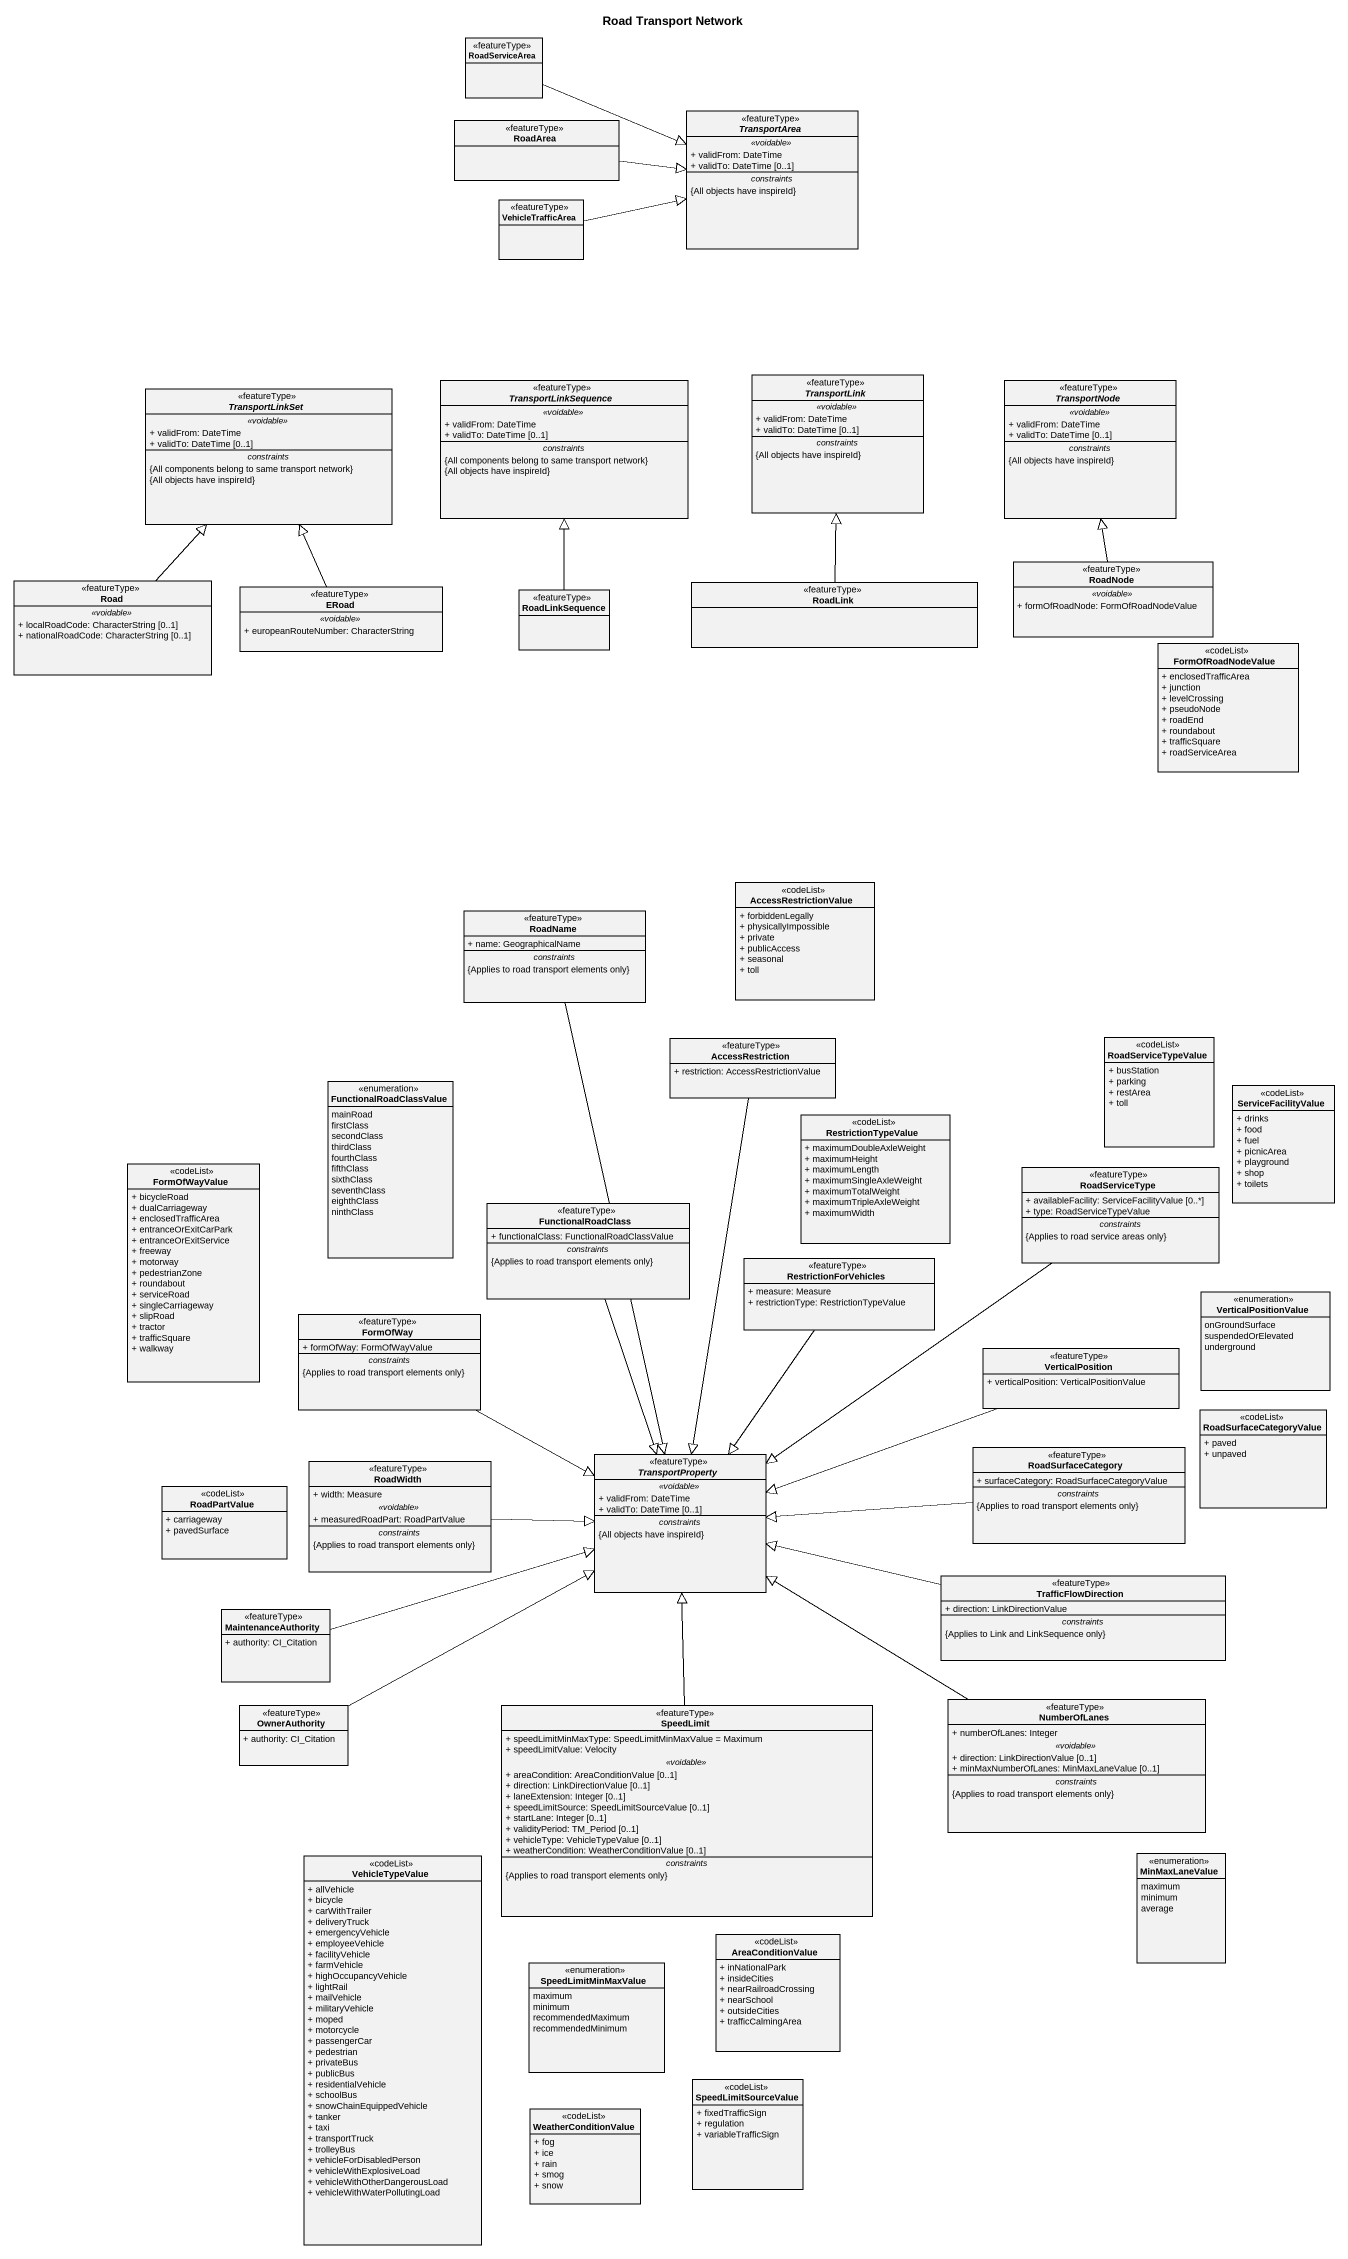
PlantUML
@startuml
title Road Transport Network
hide circle
hide empty members
skinparam classAttributeIconSize 0
class RoadServiceArea <<featureType>>
class RoadArea <<featureType>>
abstract class TransportArea <<featureType>> {
  .. <<voidable>> ..
  + validFrom: DateTime
  + validTo: DateTime [0..1]
  -- constraints --
  {All objects have inspireId}
}
class VehicleTrafficArea <<featureType>>
abstract class TransportLinkSet <<featureType>> {
  .. <<voidable>> ..
  + validFrom: DateTime
  + validTo: DateTime [0..1]
  -- constraints --
  {All components belong to same transport network}
  {All objects have inspireId}
}
abstract class TransportLinkSequence <<featureType>> {
  .. <<voidable>> ..
  + validFrom: DateTime
  + validTo: DateTime [0..1]
  -- constraints --
  {All components belong to same transport network}
  {All objects have inspireId}
}
abstract class TransportLink <<featureType>> {
  .. <<voidable>> ..
  + validFrom: DateTime
  + validTo: DateTime [0..1]
  -- constraints --
  {All objects have inspireId}
}
abstract class TransportNode <<featureType>> {
  .. <<voidable>> ..
  + validFrom: DateTime
  + validTo: DateTime [0..1]
  -- constraints --
  {All objects have inspireId}
}
class Road <<featureType>> {
  .. <<voidable>> ..
  + localRoadCode: CharacterString [0..1]
  + nationalRoadCode: CharacterString [0..1]
}
class ERoad <<featureType>> {
  .. <<voidable>> ..
  + europeanRouteNumber: CharacterString
}
class RoadLinkSequence <<featureType>>
class RoadLink <<featureType>>
class RoadNode <<featureType>> {
  .. <<voidable>> ..
  + formOfRoadNode: FormOfRoadNodeValue
}
class FormOfRoadNodeValue <<codeList>> {
  + enclosedTrafficArea
  + junction
  + levelCrossing
  + pseudoNode
  + roadEnd
  + roundabout
  + trafficSquare
  + roadServiceArea
}
class AccessRestrictionValue <<codeList>> {
  + forbiddenLegally
  + physicallyImpossible
  + private
  + publicAccess
  + seasonal
  + toll
}
class RoadName <<featureType>> {
  + name: GeographicalName
  -- constraints --
  {Applies to road transport elements only}
}
class AccessRestriction <<featureType>> {
  + restriction: AccessRestrictionValue
}
class RoadServiceTypeValue <<codeList>> {
  + busStation
  + parking
  + restArea
  + toll
}
enum FunctionalRoadClassValue {
  mainRoad
  firstClass
  secondClass
  thirdClass
  fourthClass
  fifthClass
  sixthClass
  seventhClass
  eighthClass
  ninthClass
}
class ServiceFacilityValue <<codeList>> {
  + drinks
  + food
  + fuel
  + picnicArea
  + playground
  + shop
  + toilets
}
class RestrictionTypeValue <<codeList>> {
  + maximumDoubleAxleWeight
  + maximumHeight
  + maximumLength
  + maximumSingleAxleWeight
  + maximumTotalWeight
  + maximumTripleAxleWeight
  + maximumWidth
}
class FormOfWayValue <<codeList>> {
  + bicycleRoad
  + dualCarriageway
  + enclosedTrafficArea
  + entranceOrExitCarPark
  + entranceOrExitService
  + freeway
  + motorway
  + pedestrianZone
  + roundabout
  + serviceRoad
  + singleCarriageway
  + slipRoad
  + tractor
  + trafficSquare
  + walkway
}
class RoadServiceType <<featureType>> {
  + availableFacility: ServiceFacilityValue [0..*]
  + type: RoadServiceTypeValue
  -- constraints --
  {Applies to road service areas only}
}
class FunctionalRoadClass <<featureType>> {
  + functionalClass: FunctionalRoadClassValue
  -- constraints --
  {Applies to road transport elements only}
}
class RestrictionForVehicles <<featureType>> {
  + measure: Measure
  + restrictionType: RestrictionTypeValue
}
class FormOfWay <<featureType>> {
  + formOfWay: FormOfWayValue
  -- constraints --
  {Applies to road transport elements only}
}
enum VerticalPositionValue {
  onGroundSurface
  suspendedOrElevated
  underground
}
class VerticalPosition <<featureType>> {
  + verticalPosition: VerticalPositionValue
}
class RoadSurfaceCategoryValue <<codeList>> {
  + paved
  + unpaved
}
class RoadWidth <<featureType>> {
  + width: Measure
  .. <<voidable>> ..
  + measuredRoadPart: RoadPartValue
  -- constraints --
  {Applies to road transport elements only}
}
abstract class TransportProperty <<featureType>> {
  .. <<voidable>> ..
  + validFrom: DateTime
  + validTo: DateTime [0..1]
  -- constraints --
  {All objects have inspireId}
}
class RoadSurfaceCategory <<featureType>> {
  + surfaceCategory: RoadSurfaceCategoryValue
  -- constraints --
  {Applies to road transport elements only}
}
class RoadPartValue <<codeList>> {
  + carriageway
  + pavedSurface
}
class TrafficFlowDirection <<featureType>> {
  + direction: LinkDirectionValue
  -- constraints --
  {Applies to Link and LinkSequence only}
}
class MaintenanceAuthority <<featureType>> {
  + authority: CI_Citation
}
class OwnerAuthority <<featureType>> {
  + authority: CI_Citation
}
class SpeedLimit <<featureType>> {
  + speedLimitMinMaxType: SpeedLimitMinMaxValue = Maximum
  + speedLimitValue: Velocity
  .. <<voidable>> ..
  + areaCondition: AreaConditionValue [0..1]
  + direction: LinkDirectionValue [0..1]
  + laneExtension: Integer [0..1]
  + speedLimitSource: SpeedLimitSourceValue [0..1]
  + startLane: Integer [0..1]
  + validityPeriod: TM_Period [0..1]
  + vehicleType: VehicleTypeValue [0..1]
  + weatherCondition: WeatherConditionValue [0..1]
  -- constraints --
  {Applies to road transport elements only}
}
class NumberOfLanes <<featureType>> {
  + numberOfLanes: Integer
  .. <<voidable>> ..
  + direction: LinkDirectionValue [0..1]
  + minMaxNumberOfLanes: MinMaxLaneValue [0..1]
  -- constraints --
  {Applies to road transport elements only}
}
class VehicleTypeValue <<codeList>> {
  + allVehicle
  + bicycle
  + carWithTrailer
  + deliveryTruck
  + emergencyVehicle
  + employeeVehicle
  + facilityVehicle
  + farmVehicle
  + highOccupancyVehicle
  + lightRail
  + mailVehicle
  + militaryVehicle
  + moped
  + motorcycle
  + passengerCar
  + pedestrian
  + privateBus
  + publicBus
  + residentialVehicle
  + schoolBus
  + snowChainEquippedVehicle
  + tanker
  + taxi
  + transportTruck
  + trolleyBus
  + vehicleForDisabledPerson
  + vehicleWithExplosiveLoad
  + vehicleWithOtherDangerousLoad
  + vehicleWithWaterPollutingLoad
}
enum MinMaxLaneValue {
  maximum
  minimum
  average
}
class AreaConditionValue <<codeList>> {
  + inNationalPark
  + insideCities
  + nearRailroadCrossing
  + nearSchool
  + outsideCities
  + trafficCalmingArea
}
enum SpeedLimitMinMaxValue {
  maximum
  minimum
  recommendedMaximum
  recommendedMinimum
}
class SpeedLimitSourceValue <<codeList>> {
  + fixedTrafficSign
  + regulation
  + variableTrafficSign
}
class WeatherConditionValue <<codeList>> {
  + fog
  + ice
  + rain
  + smog
  + snow
}
RoadServiceArea -right-|> TransportArea
RoadArea -right-|> TransportArea
VehicleTrafficArea -right-|> TransportArea
Road -up-|> TransportLinkSet
ERoad -up-|> TransportLinkSet
RoadLinkSequence -up-|> TransportLinkSequence
RoadLink -up-|> TransportLink
RoadNode -up-|> TransportNode
RoadName --|> TransportProperty
AccessRestriction --|> TransportProperty
RoadServiceType --|> TransportProperty
FunctionalRoadClass --|> TransportProperty
RestrictionForVehicles --|> TransportProperty
FormOfWay -right-|> TransportProperty
VerticalPosition -left-|> TransportProperty
RoadWidth -right-|> TransportProperty
RoadSurfaceCategory -left-|> TransportProperty
TrafficFlowDirection -left-|> TransportProperty
MaintenanceAuthority -right-|> TransportProperty
OwnerAuthority -right-|> TransportProperty
SpeedLimit -up-|> TransportProperty
NumberOfLanes -up-|> TransportProperty
@enduml
